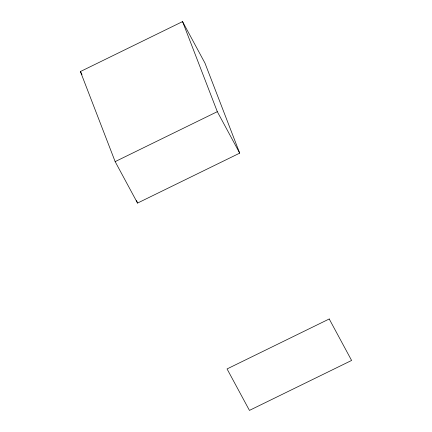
<?xml version="1.0" encoding="UTF-8"?>
<svg xmlns="http://www.w3.org/2000/svg" width="432" height="432" viewBox="0 0 432 432"><rect width="100%" height="100%" fill="white"/><g stroke="black" fill="none" stroke-linecap="round" stroke-linejoin="round"><path stroke-width="0.65" d="M80.401 71.55L182.558 21.6L204.941 63.061L239.695 153.133L137.533 203.083L115.155 161.622L80.401 71.55L81.999 74.515M115.155 161.622L217.312 111.667L182.558 21.6M217.312 111.667L239.695 153.133M136.566 200.583L137.533 203.083M329.222 318.983L227.059 368.939L249.442 410.4L351.599 360.45L329.222 318.983"/></g></svg>
